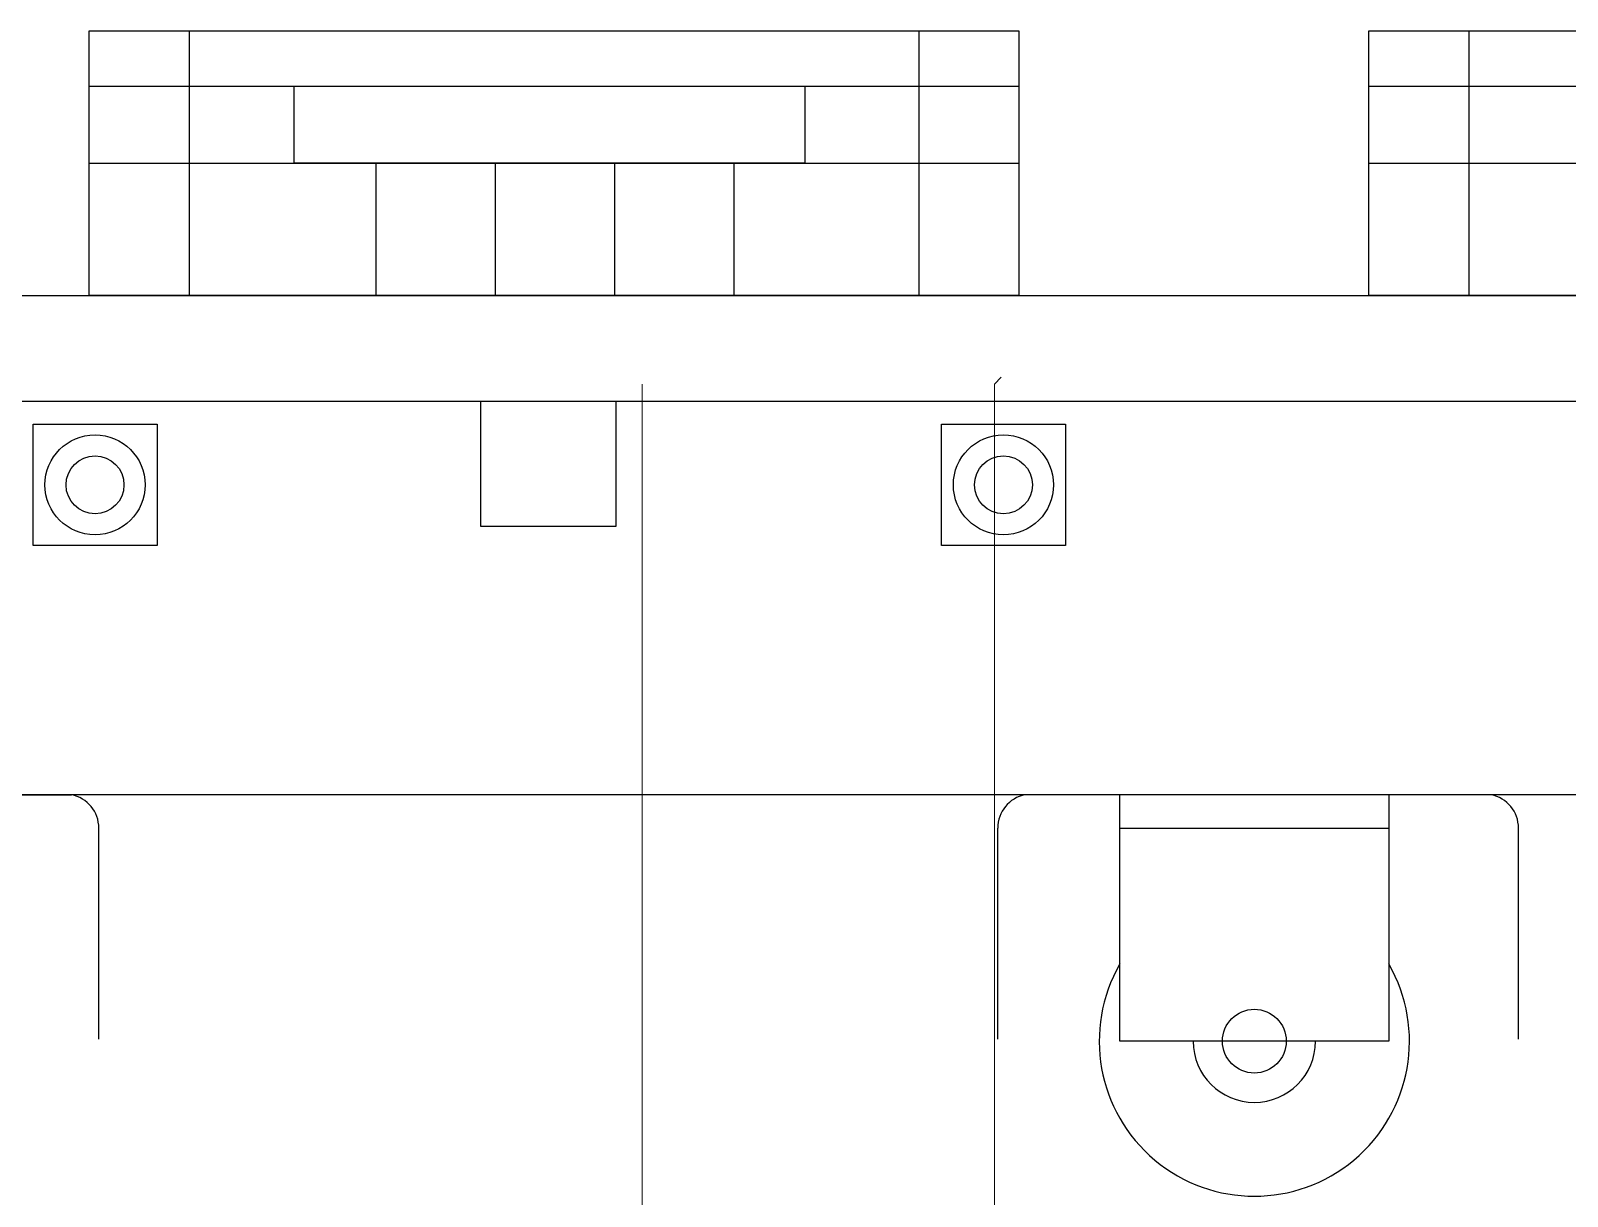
# Model space of a CAD drawing. Header units: inches. Extents: x 5 to 1823, y 18 to 726.
# Drawn here: x 269.95 to 285.23, y 129.82 to 141.42 of the extents above; entities that cross this region are included whole.
import ezdxf

# ---------------------------------------------------------------- set-up
doc = ezdxf.new("R2010")
doc.units = ezdxf.units.IN
doc.header["$MEASUREMENT"] = 0
for name, color, linetype in [('CULATRA', 1, 'Continuous'), ('DETALHE', 3, 'Continuous'), ('L1', 1, 'Continuous'), ('PDF2_TIGRECAD', 6, 'Continuous')]:
    doc.layers.add(name, color=color, linetype=linetype)

msp = doc.modelspace()

# ---------------------------------------------------------------- linework, layer by layer
at = {"layer": 'CULATRA'}
for p, q in [((255.006, 137.729), (295.188, 137.729)), ((280.782, 131.361), (280.782, 133.813)), ((283.459, 133.813), (283.459, 131.361)), ((280.782, 133.479), (283.459, 133.479)), ((283.459, 131.361), (280.782, 131.361))]:
    msp.add_line(p, q, dxfattribs=at)
for points in [[(255.006, 138.782), (295.188, 138.782), (295.188, 133.813), (255.006, 133.813)], [(269.971, 137.5), (271.205, 137.5), (271.205, 136.294), (269.971, 136.294)], [(279.009, 137.5), (280.242, 137.5), (280.242, 136.294), (279.009, 136.294)]]:
    msp.add_lwpolyline(points, close=True, dxfattribs=at)
for centre, radius in [((270.588, 136.897), 0.498), ((279.625, 136.897), 0.498), ((270.588, 136.897), 0.288), ((279.625, 136.897), 0.288), ((282.121, 131.361), 0.317)]:
    msp.add_circle(centre, radius, dxfattribs=at)
for radius, start, end in [(1.543, 150.1435, 29.8565), (0.609, 180, 0)]:
    msp.add_arc((282.121, 131.361), radius, start, end, dxfattribs=at)
at = {"layer": 'DETALHE'}
for p, q in [((265.716, 133.813), (270.355, 133.813)), ((284.478, 133.813), (279.839, 133.813)), ((270.626, 131.382), (270.626, 133.482)), ((279.568, 131.382), (279.568, 133.482)), ((284.749, 131.382), (284.749, 133.482))]:
    msp.add_line(p, q, dxfattribs=at)
for centre, start, end in [((270.289, 133.482), 0, 78.793), ((279.905, 133.482), 101.207, 180), ((284.412, 133.482), 0, 78.793)]:
    msp.add_arc(centre, 0.337, start, end, dxfattribs=at)
at = {"layer": 'L1'}
for p, q in [((270.529, 140.864), (279.779, 140.864)), ((283.259, 140.864), (292.509, 140.864)), ((270.529, 140.099), (279.779, 140.099)), ((273.383, 140.099), (273.383, 138.782)), ((274.57, 140.099), (274.57, 138.782)), ((275.756, 140.099), (275.756, 138.782)), ((276.943, 140.099), (276.943, 138.782)), ((283.259, 140.099), (292.509, 140.099))]:
    msp.add_line(p, q, dxfattribs=at)
for points in [[(270.529, 141.416), (279.779, 141.416), (279.779, 138.782), (270.529, 138.782)], [(271.524, 138.782), (270.529, 138.782), (270.529, 141.416), (271.524, 141.416)], [(279.779, 138.782), (278.785, 138.782), (278.785, 141.416), (279.779, 141.416)], [(283.259, 141.416), (292.509, 141.416), (292.509, 138.782), (283.259, 138.782)], [(284.254, 138.782), (283.259, 138.782), (283.259, 141.416), (284.254, 141.416)], [(272.568, 140.864), (277.65, 140.864), (277.65, 140.099), (272.568, 140.099)], [(274.426, 137.729), (275.768, 137.729), (275.768, 136.481), (274.426, 136.481)]]:
    msp.add_lwpolyline(points, close=True, dxfattribs=at)
at = {"layer": 'PDF2_TIGRECAD', "lineweight": 5}
for points in [[(275.987, 127.64), (276.032, 127.752), (276.032, 129.817), (276.032, 137.9)], [(279.535, 127.752), (279.535, 129.817), (279.535, 137.9), (279.602, 137.968)]]:
    msp.add_lwpolyline(points, dxfattribs=at)

doc.saveas('drawing.dxf')
